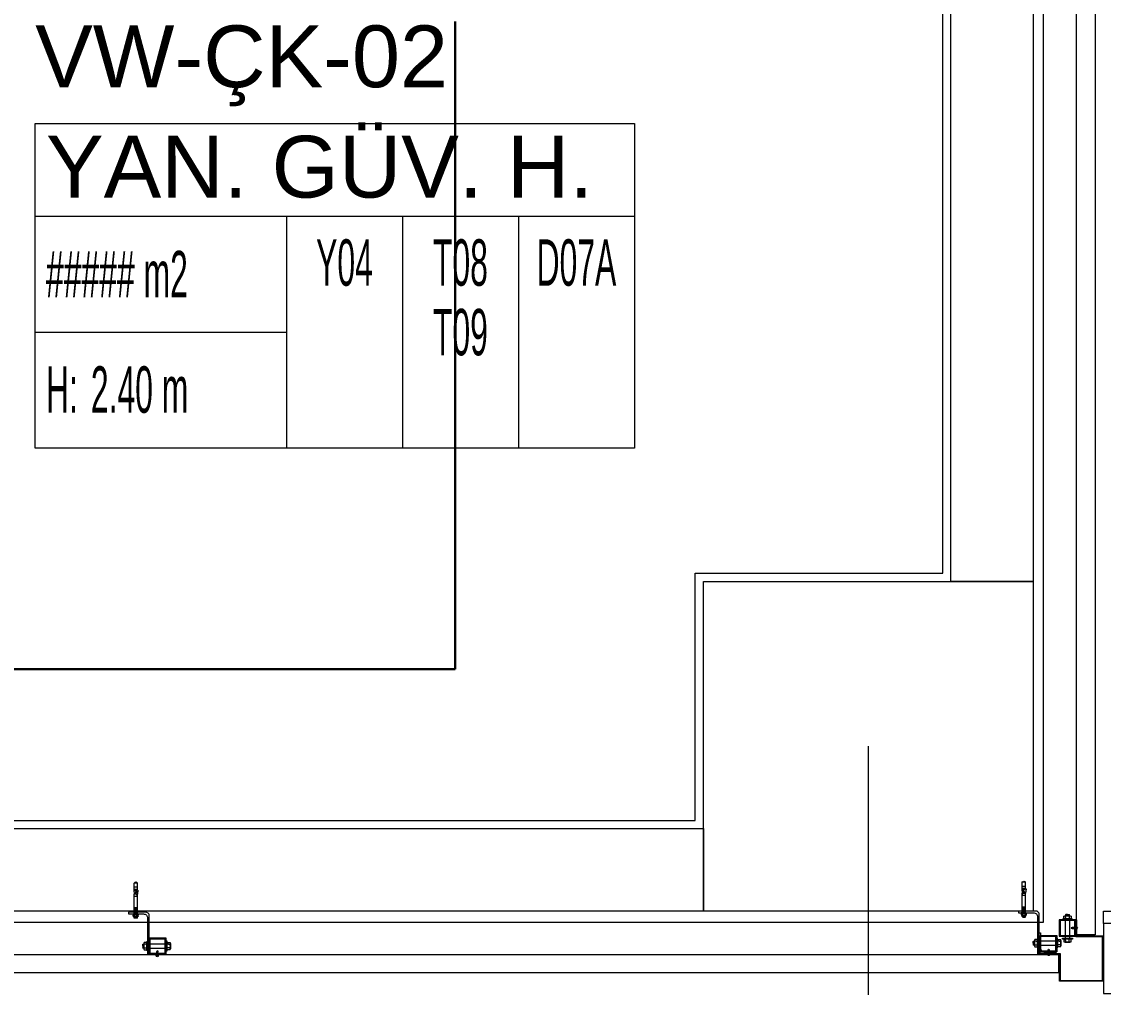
# Model space of a CAD drawing. Extents: x -2012 to 34975, y -1043 to 8321.
# Drawn here: x 31345.5 to 31607.8, y 309 to 543.3 of the extents above; entities that cross this region are included whole.
import ezdxf
from ezdxf.enums import TextEntityAlignment as Align

# ---------------------------------------------------------------- set-up
doc = ezdxf.new("R2010")
doc.units = 0
doc.header["$LTSCALE"] = 25
doc.layers.get('0').update_dxf_attribs({"color": 9, "lineweight": 9})
for name, color, linetype, lineweight in [('00', 9, 'Continuous', 9), ('01', 9, 'Continuous', 9), ('06A', 9, 'Continuous', 9), ('10', 9, 'Continuous', 9), ('10A', 9, 'Continuous', 9), ('14', 9, 'Continuous', 9), ('15', 9, 'Continuous', 9), ('21_MAHAL', 9, 'Continuous', 9), ('24', 9, 'Continuous', 9), ('33', 9, 'BATTING', 9), ('35', 9, 'Continuous', 9), ('E-KABLO', 7, 'Continuous', 30)]:
    doc.layers.add(name, color=color, linetype=linetype, lineweight=lineweight)
doc.styles.add('Arial', font='arial.ttf', dxfattribs={"height": 2.5})
doc.styles.add('MuuM_TEXT-STANDART', font='ARIALN.TTF')
doc.linetypes.add('BATTING', pattern='A,0.0001,-0.1,[134,ltypeshp.shx,S=0.1,R=0,X=-0.1,Y=0],-0.2,[134,ltypeshp.shx,S=0.1,R=180,X=0.1,Y=0],-0.1', length=0.4001)

# ---------------------------------------------------------------- blocks, each defined once
blk = doc.blocks.new('p-kolon-80x80-vw')
at = {"layer": '01'}
blk.add_lwpolyline([(-40, -40), (-40, 40), (40, 40), (40, -40)], close=True, dxfattribs=at)
blk = doc.blocks.new('p-aks_vw')
at = {"layer": '24', "ltscale": 2}
blk.add_lwpolyline([(3240, 40), (3240, -257.5)], dxfattribs=at)
blk = doc.blocks.new('cxvxv')
for p, q in [((-21988.4, 8560.98, 0), (-21988.4, 8560.32, 0)), ((-21988.4, 8560.32, 0), (-21986.64, 8560.32, 0)), ((-21986.86, 8561.07, 0), (-21988.18, 8561.07, 0)), ((-21988.02, 8561.25, 0), (-21987.03, 8561.3, 0)), ((-21988.02, 8561.25, 0), (-21988, 8561.26, 0)), ((-21988, 8561.23, 0), (-21988.02, 8561.25, 0)), ((-21988.02, 8561.13, 0), (-21987.03, 8561.19, 0)), ((-21988.02, 8561.13, 0), (-21988, 8561.14, 0)), ((-21988, 8561.11, 0), (-21988.02, 8561.13, 0)), ((-21988.02, 8560.32, 0), (-21987.02, 8560.32, 0)), ((-21988.02, 8560.28, 0), (-21988.02, 8560.32, 0)), ((-21988.02, 8560.11, 0), (-21988.02, 8555.61, 0)), ((-21988, 8561.3, 0), (-21987.94, 8561.35, 0)), ((-21988, 8561.26, 0), (-21988, 8561.3, 0)), ((-21988, 8561.14, 0), (-21988, 8561.23, 0)), ((-21988, 8561.07, 0), (-21988, 8561.11, 0)), ((-21987.96, 8560.98, 0), (-21987.96, 8560.32, 0)), ((-21987.54, 8561.35, 0), (-21987.94, 8561.35, 0)), ((-21987.7, 8561.05, 0), (-21987.7, 8561.08, 0)), ((-21987.7, 8561.07, 0), (-21987.7, 8561.07, 0)), ((-21987.54, 8561.35, 0), (-21987.1, 8561.35, 0)), ((-21987.03, 8561.3, 0), (-21987.1, 8561.35, 0)), ((-21987.08, 8560.64, 0), (-21987.08, 8560.98, 0)), ((-21987.08, 8560.64, 0), (-21987.08, 8560.32, 0)), ((-21987.06, 8560.32, 0), (-21987.06, 8560.28, 0)), ((-21987.06, 8555.61, 0), (-21987.06, 8560.11, 0)), ((-21987.05, 8561.32, 0), (-21987.03, 8561.3, 0)), ((-21987.03, 8561.3, 0), (-21987.05, 8561.28, 0)), ((-21987.03, 8561.3, 0), (-21987.05, 8561.29, 0)), ((-21987.05, 8561.28, 0), (-21987.05, 8561.2, 0)), ((-21987.05, 8561.2, 0), (-21987.03, 8561.19, 0)), ((-21987.03, 8561.19, 0), (-21987.05, 8561.17, 0)), ((-21987.05, 8561.17, 0), (-21987.05, 8561.08, 0)), ((-21987.05, 8561.08, 0), (-21987.03, 8561.07, 0)), ((-21987.02, 8560.32, 0), (-21987.02, 8560.28, 0)), ((-21987.02, 8555.61, 0), (-21987.02, 8560.11, 0)), ((-21986.64, 8560.32, 0), (-21986.64, 8560.98, 0)), ((-21988.4, 8555.4, 0), (-21986.64, 8555.4, 0)), ((-21988.4, 8554.74, 0), (-21988.4, 8555.4, 0)), ((-21986.86, 8554.65, 0), (-21988.17, 8554.65, 0)), ((-21988.02, 8555.44, 0), (-21988.02, 8555.4, 0)), ((-21988.02, 8555.4, 0), (-21987.02, 8555.4, 0)), ((-21987.96, 8554.74, 0), (-21987.96, 8555.4, 0)), ((-21987.08, 8555.08, 0), (-21987.08, 8555.4, 0)), ((-21987.08, 8555.08, 0), (-21987.08, 8554.74, 0)), ((-21987.06, 8555.4, 0), (-21987.06, 8555.44, 0)), ((-21987.02, 8555.4, 0), (-21987.02, 8555.44, 0)), ((-21986.64, 8555.4, 0), (-21986.64, 8554.74, 0))]:
    blk.add_line(p, q)
at = {"elevation": 0}
for points in [[(-21986.3, 8560.11), (-21988.7, 8560.11), (-21988.7, 8560.28), (-21986.3, 8560.28)], [(-21986.3, 8555.61), (-21988.7, 8555.61), (-21988.7, 8555.44), (-21986.3, 8555.44)]]:
    blk.add_lwpolyline(points, close=True, dxfattribs=at)
for points in [[(-21987.98, 8560.28), (-21987.98, 8560.32)], [(-21987.98, 8560.11), (-21987.98, 8555.61)], [(-21987.98, 8555.44), (-21987.98, 8555.4)]]:
    blk.add_lwpolyline(points, dxfattribs=at)
for centre, radius, start, end in [((-21988.18, 8560.75, 0), 0.315, 45.8497, 134.1503), ((-21987.52, 8559.95, 0), 1.12, 66.8701, 113.1299), ((-21987.52, 8559.95, 0), 1.12, 66.8701, 113.1299), ((-21986.86, 8560.76, 0), 0.313, 45.449, 134.551), ((-21988.18, 8554.97, 0), 0.315, 225.8497, 314.1503), ((-21987.52, 8555.77, 0), 1.12, 246.8701, 293.1299), ((-21987.52, 8555.77, 0), 1.12, 246.8701, 293.1299), ((-21986.86, 8554.96, 0), 0.313, 225.449, 314.551)]:
    blk.add_arc(centre, radius, start, end)
blk = doc.blocks.new('VIDA')
for p, q in [((-18072, 6523.9), (-18071.9, 6524)), ((-18071.9, 6523.8), (-18072, 6523.9)), ((-18071.9, 6524), (-18070.1, 6524.7)), ((-18069.6, 6522.9), (-18071.9, 6523.8)), ((-18069.7, 6524.9), (-18070.6, 6523.2)), ((-18070.6, 6523.2), (-18070.1, 6524.7)), ((-18070.1, 6524.7), (-18069.9, 6525.1)), ((-18069.9, 6525.1), (-18070.1, 6524.1)), ((-18070.1, 6524.1), (-18070, 6524.3)), ((-18070, 6524.3), (-18069.8, 6525.1)), ((-18069.9, 6525.1), (-18069.8, 6525.1)), ((-18069.8, 6525.1), (-18069.7, 6524.9)), ((-18069.7, 6524.9), (-18069.3, 6525)), ((-18069.6, 6522.8), (-18069.1, 6525)), ((-18069.6, 6522.8), (-18069.6, 6522.9)), ((-18069.4, 6522.4), (-18069.6, 6522.8)), ((-18068.9, 6525.3), (-18069.4, 6522.4)), ((-18069.3, 6522.4), (-18069.4, 6522.4)), ((-18069.3, 6522.4), (-18068.9, 6525.3)), ((-18069.3, 6525), (-18069.1, 6525)), ((-18069.1, 6522.8), (-18069.3, 6522.4)), ((-18069.1, 6525), (-18068.9, 6525.3)), ((-18068.7, 6522.8), (-18069.1, 6522.8)), ((-18068.9, 6525.3), (-18068.9, 6525.3)), ((-18068.9, 6525.3), (-18068.7, 6525)), ((-18068.7, 6522.8), (-18068.2, 6525)), ((-18068.7, 6525), (-18068.2, 6525)), ((-18068.5, 6522.4), (-18068.7, 6522.8)), ((-18068, 6525.3), (-18068.5, 6522.4)), ((-18068.4, 6522.4), (-18068.5, 6522.4)), ((-18068.4, 6522.4), (-18067.9, 6525.3)), ((-18068.2, 6522.8), (-18068.4, 6522.4)), ((-18068.2, 6522.8), (-18068.4, 6522.4)), ((-18068.2, 6525), (-18068, 6525.3)), ((-18067.7, 6525), (-18068.2, 6522.8)), ((-18067.7, 6522.8), (-18068.2, 6522.8)), ((-18067.9, 6525.3), (-18068, 6525.3)), ((-18067.9, 6525.3), (-18067.7, 6525)), ((-18067.7, 6522.8), (-18067.2, 6525)), ((-18067.7, 6525), (-18067.2, 6525)), ((-18067.5, 6522.4), (-18067.7, 6522.8)), ((-18067, 6525.3), (-18067.5, 6522.4)), ((-18067.4, 6522.4), (-18067.5, 6522.4)), ((-18067.4, 6522.4), (-18066.9, 6525.3)), ((-18067.2, 6522.8), (-18067.4, 6522.4)), ((-18067.2, 6522.8), (-18067.4, 6522.4)), ((-18067.2, 6525), (-18067, 6525.3)), ((-18066.7, 6525), (-18067.2, 6522.8)), ((-18066.7, 6522.8), (-18067.2, 6522.8)), ((-18066.9, 6525.3), (-18067, 6525.3)), ((-18066.9, 6525.3), (-18066.7, 6525)), ((-18066.3, 6525), (-18066.7, 6525)), ((-18066.7, 6522.8), (-18066.3, 6525)), ((-18066.5, 6522.4), (-18066.7, 6522.8)), ((-18066.1, 6525.3), (-18066.5, 6522.4)), ((-18066.5, 6522.4), (-18066, 6525.3)), ((-18066.3, 6522.8), (-18066.5, 6522.4)), ((-18066.3, 6522.8), (-18066.5, 6522.4)), ((-18066.5, 6522.4), (-18066.5, 6522.4)), ((-18066.3, 6525), (-18066.1, 6525.3)), ((-18065.8, 6525), (-18066.3, 6522.8)), ((-18066.3, 6522.8), (-18065.8, 6522.8)), ((-18066, 6525.3), (-18066.1, 6525.3)), ((-18066, 6525.3), (-18065.8, 6525)), ((-18065.8, 6522.8), (-18065.3, 6525)), ((-18065.8, 6525), (-18065.3, 6525)), ((-18065.6, 6522.4), (-18065.8, 6522.8)), ((-18065.1, 6525.3), (-18065.6, 6522.4)), ((-18065.5, 6522.4), (-18065.6, 6522.4)), ((-18065.5, 6522.4), (-18065, 6525.3)), ((-18065.3, 6522.8), (-18065.5, 6522.4)), ((-18065.3, 6522.8), (-18065.5, 6522.4)), ((-18065.3, 6525), (-18065.1, 6525.3)), ((-18064.8, 6525), (-18065.3, 6522.8)), ((-18064.8, 6522.8), (-18065.3, 6522.8)), ((-18065.1, 6525.3), (-18065, 6525.3)), ((-18065, 6525.3), (-18064.8, 6525)), ((-18064.8, 6525), (-18064.3, 6525)), ((-18064.8, 6522.8), (-18064.3, 6525)), ((-18064.6, 6522.4), (-18064.8, 6522.8)), ((-18064.1, 6525.3), (-18064.6, 6522.4)), ((-18064.5, 6522.4), (-18064.6, 6522.4)), ((-18064.5, 6522.4), (-18064, 6525.3)), ((-18064.3, 6522.8), (-18064.5, 6522.4)), ((-18064.3, 6522.8), (-18064.5, 6522.4)), ((-18064.3, 6525), (-18064.1, 6525.3)), ((-18063.8, 6525), (-18064.3, 6522.8)), ((-18063.8, 6522.8), (-18064.3, 6522.8)), ((-18064, 6525.3), (-18064.1, 6525.3)), ((-18064, 6525.3), (-18063.8, 6525)), ((-18063.8, 6522.8), (-18062, 6525)), ((-18062, 6525), (-18063.8, 6525)), ((-18063.6, 6522.4), (-18063.8, 6522.8)), ((-18063.6, 6522.4), (-18061.7, 6525.3)), ((-18061.8, 6525.3), (-18063.6, 6522.4)), ((-18062, 6522.8), (-18063.6, 6522.4)), ((-18062, 6522.8), (-18063.6, 6522.4)), ((-18063.6, 6522.4), (-18063.6, 6522.4)), ((-18061.5, 6525), (-18063.4, 6522.8)), ((-18063.4, 6522.8), (-18061.5, 6522.8)), ((-18061.7, 6525.3), (-18063.2, 6525.3)), ((-18062.7, 6522.4), (-18061.5, 6522.8)), ((-18062.6, 6522.4), (-18062.1, 6525.3)), ((-18062.4, 6522.8), (-18062.6, 6522.4)), ((-18062.4, 6522.8), (-18062.6, 6522.4)), ((-18062.6, 6522.4), (-18061.3, 6522.4)), ((-18062.4, 6525), (-18062.2, 6525.3)), ((-18061.5, 6525), (-18062.4, 6525)), ((-18061.5, 6522.8), (-18062.4, 6525)), ((-18061.9, 6525), (-18062.4, 6522.8)), ((-18061.9, 6522.8), (-18062.4, 6522.8)), ((-18062.2, 6525.3), (-18062.1, 6525.3)), ((-18062.2, 6525.3), (-18061.3, 6522.4)), ((-18062.1, 6525.3), (-18061.9, 6525)), ((-18062, 6525), (-18061.8, 6525.3)), ((-18061.9, 6525), (-18061.4, 6525)), ((-18061.9, 6522.8), (-18061.4, 6525)), ((-18061.7, 6522.4), (-18061.9, 6522.8)), ((-18061.2, 6525.3), (-18061.7, 6522.4)), ((-18061.7, 6525.3), (-18061.5, 6525)), ((-18061.6, 6522.4), (-18061.7, 6522.4)), ((-18061.6, 6522.4), (-18061.2, 6525.3)), ((-18061.4, 6522.8), (-18061.6, 6522.4)), ((-18061.4, 6522.8), (-18061.6, 6522.4)), ((-18061.4, 6525), (-18061.2, 6525.3)), ((-18061, 6525), (-18061.4, 6522.8)), ((-18060.9, 6522.8), (-18061.4, 6522.8)), ((-18061.2, 6525.3), (-18061, 6525)), ((-18061.2, 6525.3), (-18061.2, 6525.3)), ((-18061, 6525), (-18060.5, 6525)), ((-18060.9, 6522.8), (-18060.5, 6525)), ((-18060.7, 6522.4), (-18060.9, 6522.8)), ((-18060.7, 6522.4), (-18060.2, 6525.3)), ((-18060.3, 6525.3), (-18060.7, 6522.4)), ((-18060.5, 6522.8), (-18060.7, 6522.4)), ((-18060.5, 6522.8), (-18060.7, 6522.4)), ((-18060.7, 6522.4), (-18060.7, 6522.4)), ((-18060.5, 6525), (-18060.3, 6525.3)), ((-18060, 6525), (-18060.5, 6522.8)), ((-18060.5, 6522.8), (-18060, 6522.8)), ((-18060.3, 6525.3), (-18060.2, 6525.3)), ((-18060.2, 6525.3), (-18060, 6525)), ((-18060, 6525), (-18059.5, 6525)), ((-18060, 6522.8), (-18059.5, 6525)), ((-18059.8, 6522.4), (-18060, 6522.8)), ((-18059.3, 6525.3), (-18059.8, 6522.4)), ((-18059.7, 6522.4), (-18059.8, 6522.4)), ((-18059.7, 6522.4), (-18059.2, 6525.3)), ((-18059.5, 6522.8), (-18059.7, 6522.4)), ((-18059.5, 6522.8), (-18059.7, 6522.4)), ((-18059.5, 6525), (-18059.3, 6525.3)), ((-18059.2, 6524), (-18059.5, 6522.8)), ((-18059.5, 6522.8), (-18059.2, 6522.8)), ((-18059.3, 6525.3), (-18059.2, 6525.3)), ((-18058.1, 6526.6), (-18059.2, 6526.6)), ((-18059.2, 6521.2), (-18059.2, 6526.6)), ((-18058.1, 6521.2), (-18059.2, 6521.2))]:
    blk.add_line(p, q)
for points in [[(-18068.7, 6525), (-18069.1, 6522.8)], [(-18057.2, 6524.3), (-18057.5, 6524), (-18057.5, 6523.8), (-18057.2, 6523.5)]]:
    blk.add_lwpolyline(points)
for centre, start, end in [((-18062.4, 6523.6), 7.5095, 35.2427), ((-18062.4, 6524.2), 324.7573, 352.4905)]:
    blk.add_arc(centre, 5.21, start, end)
blk = doc.blocks.new('çelik dübel')
at = {"ltscale": 7}
for p, q in [((-87.2, -2), (-85, 2)), ((-85, -6), (-85, 2)), ((-68, 2), (-85, 2)), ((-75, -6), (-75, 2)), ((-70, -6), (-70, 2)), ((-68, 3), (-58, 2)), ((-68, -7), (-68, 3)), ((-58, -6), (-58, 2)), ((-8.5, 2), (-58, 2)), ((-53, 1.5), (-58, 1.5)), ((-53, -6), (-53, 2)), ((-25, -6), (-25, 2)), ((-25, -6), (-23.9, 2)), ((-23, -6), (-21.9, 2)), ((-21, -6), (-19.9, 2)), ((-19, -6), (-17.9, 2)), ((-17, -6), (-15.9, 2)), ((-85, -6), (-87.2, -2)), ((-68, -6), (-85, -6)), ((-68, -7), (-58, -6)), ((-53, -5.5), (-58, -5.5)), ((-8.5, -6), (-58, -6))]:
    blk.add_line(p, q, dxfattribs=at)
for p, q in [((-15, -6), (-13.9, 2)), ((-13, -6), (-11.9, 2)), ((-11, -6), (-10, 1.1)), ((-10, -9), (-10, 5)), ((-9, 5), (-10, 5)), ((-10, 3), (-10, 5)), ((-9, -9), (-9, 5)), ((-8.5, 2), (-8.5, 3)), ((-8.5, -4), (-8.5, 0)), ((-5, 4), (-7.5, 4)), ((-5, 1), (-7.5, 1)), ((-4, 2), (-4, 3)), ((-1, 2), (-4, 2)), ((-4, -4), (-4, 0)), ((-3, -6), (-1.9, 2)), ((-1, -6), (0, 1.1)), ((0, -5), (0, 1)), ((-10, -7), (-10, -9.1)), ((-9, -9), (-10, -9)), ((-8.5, -6), (-8.5, -7)), ((-5, -5), (-7.5, -5)), ((-5, -8), (-7.5, -8)), ((-4, -6), (-4, -7)), ((-1, -6), (-4, -6))]:
    blk.add_line(p, q)
for points in [[(-68, 0.6), (-67.4, 0.4), (-67, 0.1), (-66.6, -0.3), (-66.2, -0.8), (-65.9, -1.3), (-65.7, -1.9), (-65.4, -2.3), (-65.2, -2.8), (-65, -3.1), (-64.8, -3.3), (-64.6, -3.5), (-64.4, -3.6), (-64.2, -3.5), (-63.9, -3.5), (-63.7, -3.3), (-63.5, -3.1), (-63.2, -2.9), (-62.9, -2.6), (-62.7, -2.3), (-62.4, -2), (-62.1, -1.7), (-61.9, -1.4), (-61.6, -1.1), (-61.4, -0.9), (-61.2, -0.7), (-61, -0.6), (-60.8, -0.5), (-60.6, -0.5), (-60.4, -0.5), (-60.3, -0.7), (-60.1, -0.9), (-59.9, -1.1), (-59.8, -1.5), (-59.6, -1.9), (-59.4, -2.3), (-59.2, -2.7), (-58.9, -3), (-58.7, -3.3), (-58.4, -3.5), (-58, -3.5)], [(-68, -0.5), (-68, -0.5), (-67.9, -0.5), (-67.9, -0.5), (-67.8, -0.5), (-67.8, -0.6), (-67.7, -0.6), (-67.7, -0.6), (-67.6, -0.7), (-67.6, -0.7), (-67.6, -0.8), (-67.5, -0.8), (-67.5, -0.8), (-67.5, -0.9), (-67.4, -0.9), (-67.4, -0.9), (-67.3, -1), (-67.3, -1), (-67.3, -1.1), (-67.2, -1.1), (-67.2, -1.2), (-67.2, -1.2), (-67.1, -1.3), (-67.1, -1.3), (-67.1, -1.4), (-67, -1.4), (-67, -1.5), (-67, -1.5), (-66.9, -1.6), (-66.9, -1.6), (-66.9, -1.7), (-66.9, -1.7), (-66.8, -1.8), (-66.8, -1.9), (-66.8, -1.9), (-66.7, -2), (-66.7, -2), (-66.7, -2.1), (-66.6, -2.2), (-66.6, -2.2), (-66.6, -2.3), (-66.6, -2.3), (-66.5, -2.4), (-66.5, -2.5), (-66.5, -2.5), (-66.4, -2.6), (-66.4, -2.7), (-66.4, -2.7), (-66.3, -2.8), (-66.3, -2.8), (-66.3, -2.9), (-66.3, -3), (-66.2, -3), (-66.2, -3.1), (-66.2, -3.1), (-66.1, -3.2), (-66.1, -3.2), (-66.1, -3.3), (-66, -3.4), (-66, -3.4), (-66, -3.5), (-65.9, -3.5), (-65.9, -3.6), (-65.9, -3.6), (-65.8, -3.7), (-65.8, -3.7), (-65.7, -3.8), (-65.7, -3.8), (-65.7, -3.9), (-65.6, -3.9), (-65.6, -4), (-65.5, -4), (-65.5, -4.1), (-65.4, -4.1), (-65.4, -4.1), (-65.3, -4.2), (-65.3, -4.2), (-65.2, -4.3), (-65.2, -4.3), (-65.1, -4.3), (-65, -4.4), (-65, -4.4), (-64.9, -4.4), (-64.9, -4.4), (-64.8, -4.5), (-64.7, -4.5), (-64.7, -4.5), (-64.6, -4.5), (-64.5, -4.5), (-64.5, -4.5), (-64.4, -4.5), (-64.3, -4.5), (-64.3, -4.5), (-64.2, -4.5), (-64.1, -4.5), (-64.1, -4.5), (-64, -4.5), (-64, -4.5), (-63.9, -4.5), (-63.8, -4.5), (-63.8, -4.5), (-63.7, -4.4), (-63.7, -4.4), (-63.6, -4.4), (-63.6, -4.4), (-63.5, -4.4), (-63.4, -4.3), (-63.4, -4.3), (-63.3, -4.3), (-63.3, -4.3), (-63.3, -4.2), (-63.2, -4.2), (-63.2, -4.2), (-63.1, -4.1), (-63.1, -4.1), (-63, -4.1), (-63, -4), (-62.9, -4), (-62.9, -4), (-62.9, -3.9), (-62.8, -3.9), (-62.8, -3.9), (-62.7, -3.8), (-62.7, -3.8), (-62.7, -3.8), (-62.6, -3.7), (-62.6, -3.7), (-62.5, -3.6), (-62.5, -3.6), (-62.5, -3.6), (-62.4, -3.5), (-62.4, -3.5), (-62.4, -3.5), (-62.3, -3.4), (-62.3, -3.4), (-62.2, -3.3), (-62.2, -3.3), (-62.2, -3.3), (-62.1, -3.2), (-62.1, -3.2), (-62.1, -3.1), (-62, -3.1), (-62, -3.1), (-62, -3), (-61.9, -3), (-61.9, -2.9), (-61.9, -2.9), (-61.8, -2.9), (-61.8, -2.8), (-61.7, -2.8), (-61.7, -2.7), (-61.7, -2.7), (-61.6, -2.6), (-61.6, -2.6), (-61.6, -2.6), (-61.5, -2.5), (-61.5, -2.5), (-61.5, -2.5), (-61.4, -2.4), (-61.4, -2.4), (-61.4, -2.3), (-61.3, -2.3), (-61.3, -2.3), (-61.3, -2.2), (-61.3, -2.2), (-61.2, -2.2), (-61.2, -2.1), (-61.2, -2.1), (-61.1, -2), (-61.1, -2), (-61.1, -2), (-61, -1.9), (-61, -1.9), (-61, -1.9), (-61, -1.9), (-60.9, -1.8), (-60.9, -1.8), (-60.9, -1.8), (-60.9, -1.8), (-60.9, -1.8), (-60.9, -1.7), (-60.8, -1.7), (-60.8, -1.7), (-60.8, -1.7), (-60.8, -1.7), (-60.8, -1.7), (-60.8, -1.8), (-60.7, -1.8), (-60.7, -1.8), (-60.7, -1.8), (-60.7, -1.9), (-60.7, -1.9), (-60.7, -1.9), (-60.6, -2), (-60.6, -2), (-60.6, -2.1), (-60.6, -2.1), (-60.6, -2.1), (-60.5, -2.2), (-60.5, -2.2), (-60.5, -2.3), (-60.5, -2.3), (-60.4, -2.4), (-60.4, -2.5), (-60.4, -2.5), (-60.4, -2.6), (-60.3, -2.6), (-60.3, -2.7), (-60.3, -2.7), (-60.3, -2.8), (-60.2, -2.8), (-60.2, -2.9), (-60.2, -3), (-60.1, -3), (-60.1, -3.1), (-60.1, -3.1), (-60, -3.2), (-60, -3.2), (-59.9, -3.3), (-59.9, -3.4), (-59.9, -3.4), (-59.8, -3.5), (-59.8, -3.5), (-59.7, -3.6), (-59.7, -3.6), (-59.6, -3.7), (-59.6, -3.8), (-59.5, -3.8), (-59.5, -3.9), (-59.4, -3.9), (-59.3, -4), (-59.3, -4), (-59.2, -4.1), (-59.1, -4.2), (-59, -4.2), (-58.9, -4.3), (-58.8, -4.3), (-58.6, -4.4), (-58.4, -4.4), (-58.2, -4.5), (-58, -4.5)]]:
    blk.add_lwpolyline(points)
for centre, start, end in [((-7.5, 3), 90, 180), ((-7.5, 2), 180, 270), ((-7.5, 0), 90, 180), ((-5, 3), 0, 90), ((-5, 2), 270, 0), ((-5, 0), 0, 90), ((-1, 1), 0, 90), ((-7.5, -4), 180, 270), ((-7.5, -6), 90, 180), ((-7.5, -7), 180, 270), ((-5, -4), 270, 0), ((-5, -6), 0, 90), ((-5, -7), 270, 0), ((-1, -5), 270, 0)]:
    blk.add_arc(centre, 1, start, end)
blk = doc.blocks.new('kjdol')
at = {"ltscale": 10, "elevation": -278.89}
blk.add_lwpolyline([(77394.12, 60089.89), (77403.28, 60089.89, 0.460237), (77404.18, 60090.79), (77404.18, 60094.89), (77403.78, 60094.89), (77403.78, 60091.29, -0.414214), (77402.78, 60090.29), (77394.12, 60090.29)], format="xyb", close=True, dxfattribs=at)
at = {"elevation": -249.79}
for points in [[(77397.97, 60089.9), (77397.97, 60085.9), (77393.97, 60085.9), (77393.97, 60089.9)], [(77397.77, 60089.7), (77397.77, 60086.1), (77394.17, 60086.1), (77394.17, 60089.7)]]:
    blk.add_lwpolyline(points, close=True, dxfattribs=at)
at = {"extrusion": (0, 0, -1), "xscale": 0.1000000000058208, "yscale": 0.1000000000058208, "zscale": -0.0999999999999091}
blk.add_blockref('çelik dübel', (-77402.74, 60093.36, 459.25), dxfattribs=at)
blk.add_blockref('cxvxv', (99383.5, 51530.11, -249.79))
at = {"xscale": 0.1000000000058208, "yscale": 0.1000000000058208, "zscale": 0.1000000000058208, "rotation": 180}
blk.add_blockref('VIDA', (75587.75, 60740.29, -249.79), dxfattribs=at)
blk = doc.blocks.new('0_roomno2')
blk.add_lwpolyline([(19.375, -10.5), (0, -10.5), (0, 0), (19.375, 0)], close=True)
for points in [[(0, -3), (19.375, -3)], [(8.125, -3), (8.125, -10.5)], [(11.875, -3), (11.875, -10.5)], [(15.625, -3), (15.625, -10.5)], [(0, -6.75), (8.125, -6.75)]]:
    blk.add_lwpolyline(points)
at = {"style": 'MuuM_TEXT-STANDART', "width": 0.6}
blk.add_text('H:', height=1.5, dxfattribs=at).set_placement((0.35, -8.608), align=Align.MIDDLE_LEFT)
at = {"style": 'Arial'}
blk.add_attdef('ODANO', (0, 1.17), '', height=2, dxfattribs=at)
blk.add_attdef('MEKANADI', text='', height=2, dxfattribs=at).set_placement((0.35, -3), align=Align.BOTTOM_LEFT)
at = {"style": 'MuuM_TEXT-STANDART', "width": 0.6}
for tag, p in [('YER01', (10, -4.5)), ('TAVAN01', (13.75, -4.5)), ('DUVAR01', (17.5, -4.5)), ('YER02', (10, -6.75)), ('TAVAN02', (13.75, -6.75)), ('DUVAR02', (17.5, -6.75)), ('YER03', (10, -9)), ('TAVAN03', (13.75, -9)), ('DUVAR03', (17.5, -9))]:
    blk.add_attdef(tag, text='', height=1.5, dxfattribs=at).set_placement(p, align=Align.MIDDLE_CENTER)
for tag, p in [('M2', (0.35, -4.875)), ('TEMIZTAVANYUKSEKLIGI', (1.8, -8.608))]:
    blk.add_attdef(tag, text='', height=1.5, dxfattribs=at).set_placement(p, align=Align.MIDDLE_LEFT)

msp = doc.modelspace()

# ---------------------------------------------------------------- linework, layer by layer
at = {"layer": '00'}
for points in [[(31506.13, 772.5), (31590.84, 772.5), (31590.84, 407.5), (31570.84, 407.5), (31570.84, 757.5), (31506.13, 757.5)], [(31310.84, 367.5), (31295.84, 367.5), (31295.84, 387.5), (31310.84, 387.5), (31310.84, 347.5), (31510.84, 347.5), (31510.84, 327.5), (31310.84, 327.5)]]:
    msp.add_lwpolyline(points, close=True, dxfattribs=at)
at = {"layer": '06A'}
msp.add_lwpolyline([(33870.84, 4027.5), (32350.84, 4027.5), (32350.84, 3922.5), (32367.84, 3922.5), (32367.84, 4010.5), (33875.84, 4010.5), (33875.84, 224.5), (32367.84, 224.5), (32367.84, 324.5), (31607.84, 324.5), (31607.84, 307.5), (32350.84, 307.5), (32350.84, 207.5), (33870.84, 207.5)], dxfattribs=at)
at = {"layer": '10'}
for points in [[(31592.29, 317), (31592.29, 326.6, 0.460237), (31591.39, 327.5), (31587.29, 327.5), (31587.29, 327.1), (31590.89, 327.1, -0.414214), (31591.89, 326.1), (31591.89, 317)], [(31596.29, 317.2), (31593.08, 317.2, -0.460546), (31592.18, 318.1), (31592.18, 322.2), (31592.58, 322.2), (31592.58, 318.6, 0.414214), (31593.58, 317.6), (31596.29, 317.6)]]:
    msp.add_lwpolyline(points, format="xyb", close=True, dxfattribs=at)
for points in [[(31597.14, 325.41), (31597.14, 321.41), (31601.14, 321.4), (31601.14, 325.4)], [(31597.34, 325.21), (31597.34, 321.61), (31600.94, 321.6), (31600.94, 325.2)], [(31592.57, 321.6), (31596.57, 321.6), (31596.58, 317.6), (31592.58, 317.6)], [(31592.67, 321.4), (31596.27, 321.4), (31596.27, 317.8), (31592.67, 317.8)]]:
    msp.add_lwpolyline(points, close=True, dxfattribs=at)
at = {"layer": '10A'}
for points in [[(31601.34, 321.75), (31601.34, 778.25), (31605.84, 778.25), (31605.84, 321.75), (31601.34, 321.75)], [(31607.64, 321.3), (31601.14, 321.3), (31601.14, 325.4), (31601.34, 325.4), (31601.34, 321.5), (31607.84, 321.5), (31607.84, 310.5), (31597.19, 310.5), (31597.19, 317), (31592.29, 317), (31592.29, 317.2), (31597.39, 317.2), (31597.39, 310.7), (31607.64, 310.7), (31607.64, 321.3)], [(31596.94, 312.5), (30704.09, 312.5), (30704.09, 317), (31596.94, 317), (31596.94, 312.5)]]:
    msp.add_lwpolyline(points, dxfattribs=at)
at = {"layer": '14'}
msp.add_lwpolyline([(31398.13, 759.5), (31398.13, 755.5), (31312.84, 755.5), (31312.84, 495.5), (31293.84, 495.5), (31293.84, 635.5), (31293.84, 635.5), (31293.84, 635.5), (30762.84, 635.5), (30762.84, 369.5), (31293.84, 369.5), (31293.84, 369.5), (31293.84, 369.5), (31293.84, 389.5), (31312.84, 389.5), (31312.84, 349.5), (31508.84, 349.5), (31508.84, 409.5), (31568.9, 409.5), (31568.84, 755.5), (31504.13, 755.5), (31504.13, 759.5)], dxfattribs=at)
at = {"layer": '15'}
msp.add_lwpolyline([(32367.84, 3922.5), (32367.84, 4010.5), (33875.84, 4010.5), (33875.84, 224.5), (32367.84, 224.5), (32367.84, 324.49), (31607.84, 324.5), (31607.84, 327.5), (32370.84, 327.5), (32370.84, 227.5), (33872.84, 227.5), (33872.84, 4007.5), (32370.84, 4007.5), (32370.84, 3922.5)], close=True, dxfattribs=at)
at = {"layer": '33', "ltscale": 0.2}
msp.add_lwpolyline([(31397.63, 775), (30708.64, 775), (30708.64, 324.78), (31593.34, 324.78), (31593.34, 775), (31506.13, 775)], dxfattribs=at)
at = {"layer": '35'}
msp.add_lwpolyline([(31132.84, 487.5), (31132.84, 487.5), (31132.84, 369.5), (31163.35, 369.5), (31163.35, 369.5), (31293.84, 369.5), (31293.84, 389.5), (31312.84, 389.5), (31312.84, 349.5), (31508.84, 349.5), (31508.84, 409.5), (31568.9, 409.5), (31568.84, 755.5), (31312.84, 755.5), (31312.84, 495.5), (31293.84, 495.5), (31293.84, 635.5), (31165.35, 635.5), (31165.35, 635.5), (31132.84, 635.5), (31132.84, 517.5), (31132.84, 517.5), (31132.84, 487.5)], dxfattribs=at)
at = {"layer": 'E-KABLO', "color": 6}
for p in [(31450.61, 543.28), (30769.31, 386.2)]:
    msp.add_line(p, (31450.61, 386.2), dxfattribs=at)

# ---------------------------------------------------------------- block references
msp.add_blockref('p-kolon-80x80-vw', (31550.84, 367.5))
at = {"layer": '10'}
for name, p, rotation in [('kjdol', (91466.34, -77076.97, 249.79), 90), ('cxvxv', (40141.66, 22311.35, 0), 90.02742896768534)]:
    msp.add_blockref(name, p, dxfattribs=dict(at, rotation=rotation))
at = {"layer": '10', "extrusion": (0, 0, -1), "xscale": -0.1000000000058208, "yscale": 0.1000000000058208, "zscale": -0.1000000000058208, "rotation": 90}
msp.add_blockref('çelik dübel', (-31588.78, 326.07, 312.47), dxfattribs=at)
at = {"layer": '10', "xscale": -1, "rotation": 359.9725710356572}
msp.add_blockref('cxvxv', (9607.52, -8224.18, 0), dxfattribs=at)
at = {"layer": '10'}
for p, xscale, yscale, zscale, rotation in [((33407.57, 974.93), -0.1000000000058205, 0.1000000000058205, 0.1000000000021828, 179.9725710356573), ((30943.05, -1489.23), 0.1000000000058208, 0.1000000000058208, 0.1000000000058208, 270.0274289676853)]:
    msp.add_blockref('VIDA', p, dxfattribs=dict(at, xscale=xscale, yscale=yscale, zscale=zscale, rotation=rotation))
at = {"layer": '21_MAHAL'}
ref = msp.add_blockref('0_roomno2', (31348.8, 518.59), dxfattribs=dict(at, xscale=7.5, yscale=7.5, zscale=7.5))
ref.add_attrib('ODANO', 'VW-ÇK-02', (31348.8, 527.36), dxfattribs={"layer": '0', "height": 15, "style": 'Arial'})
ref.add_attrib('MEKANADI', 'YAN. GÜV. H.', dxfattribs={"layer": '0', "height": 15, "style": 'Arial'}).set_placement((31351.42, 496.09), align=Align.BOTTOM_LEFT)
ref.add_attrib('M2', '##### m2', dxfattribs={"layer": '0', "height": 11.25, "style": 'MuuM_TEXT-STANDART', "width": 0.6}).set_placement((31351.42, 482.02), align=Align.MIDDLE_LEFT)
ref.add_attrib('TEMIZTAVANYUKSEKLIGI', '2.40 m', dxfattribs={"layer": '0', "height": 11.25, "style": 'MuuM_TEXT-STANDART', "width": 0.6}).set_placement((31362.3, 454.03), align=Align.MIDDLE_LEFT)
ref.add_attrib('YER01', 'Y04', dxfattribs={"layer": '0', "height": 11.25, "style": 'MuuM_TEXT-STANDART', "width": 0.6}).set_placement((31423.8, 484.84), align=Align.MIDDLE_CENTER)
ref.add_attrib('TAVAN01', 'T08', dxfattribs={"layer": '0', "height": 11.25, "style": 'MuuM_TEXT-STANDART', "width": 0.6}).set_placement((31451.92, 484.84), align=Align.MIDDLE_CENTER)
ref.add_attrib('DUVAR01', 'D07A', dxfattribs={"layer": '0', "height": 11.25, "style": 'MuuM_TEXT-STANDART', "width": 0.6}).set_placement((31480.05, 484.84), align=Align.MIDDLE_CENTER)
ref.add_attrib('TAVAN02', 'T09', dxfattribs={"layer": '0', "height": 11.25, "style": 'MuuM_TEXT-STANDART', "width": 0.6}).set_placement((31451.92, 467.96), align=Align.MIDDLE_CENTER)
at = {"layer": '24'}
msp.add_blockref('p-aks_vw', (28310.84, 327.5), dxfattribs=at)

doc.saveas('drawing.dxf')
